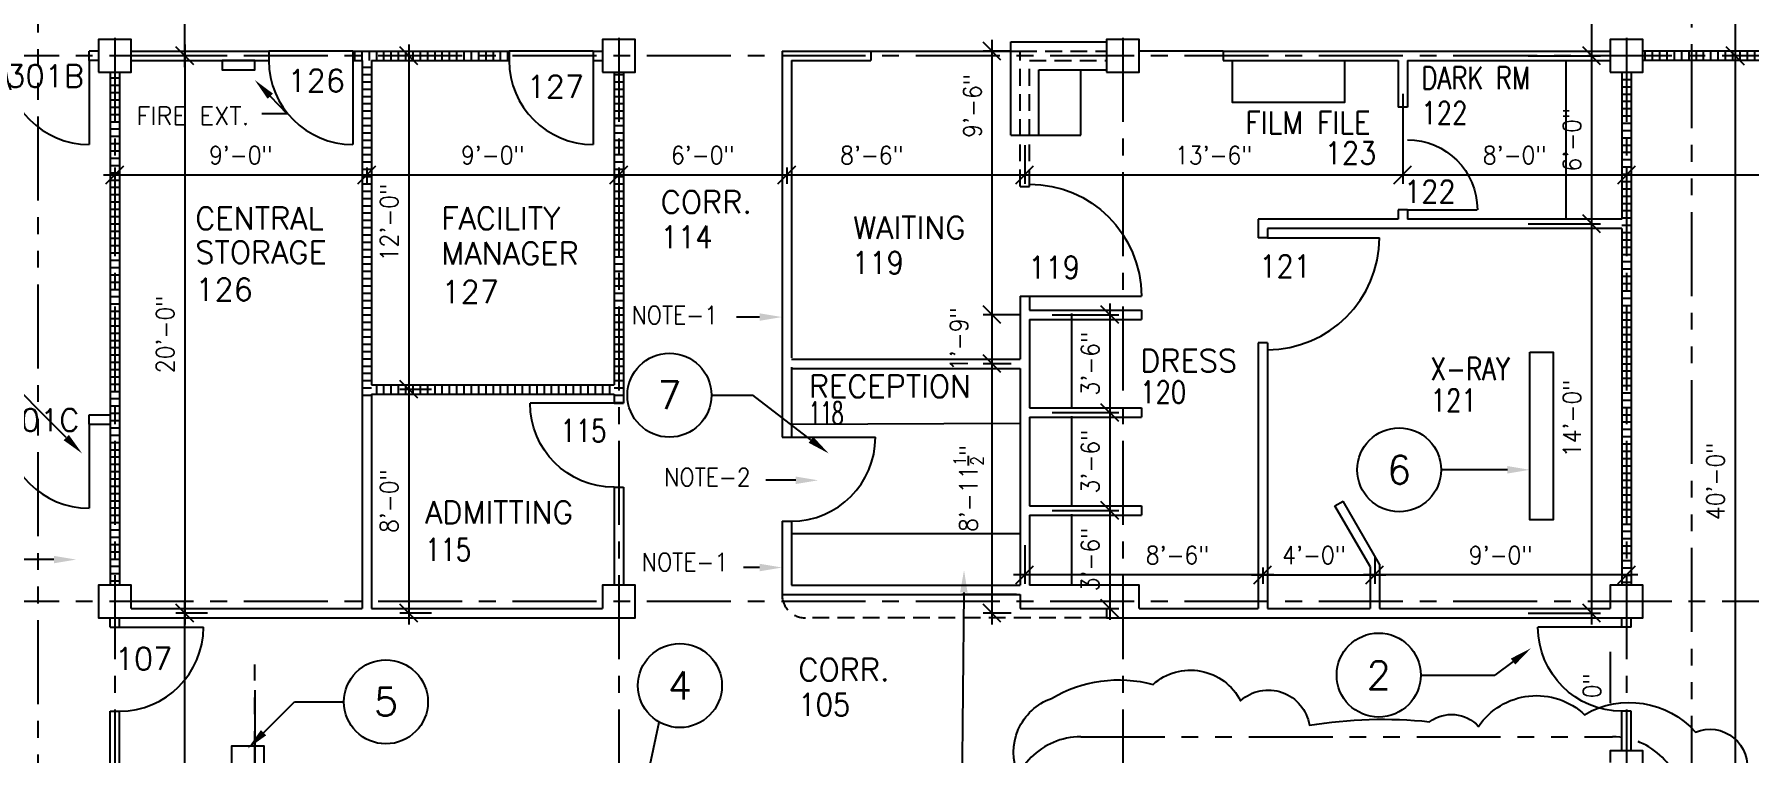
# Model space of a CAD drawing. Header units: inches. Extents: x 0 to 3828, y 0 to 2820.
# Drawn here: x 1105 to 1839, y 1751 to 2059 of the extents above; entities that cross this region are included whole.
import ezdxf
from ezdxf.enums import TextEntityAlignment as Align

# ---------------------------------------------------------------- set-up
doc = ezdxf.new("R2010")
doc.units = ezdxf.units.IN
doc.header["$LTSCALE"] = 28.8
doc.header["$MEASUREMENT"] = 0
for name, pattern in [('CENTER', [2, 1.25, -0.25, 0.25, -0.25]), ('HIDDEN', [0.375, 0.25, -0.125]), ('PHANTOM', [2.5, 1.25, -0.25, 0.25, -0.25, 0.25, -0.25])]:
    doc.linetypes.add(name, pattern=pattern)
for name, color, linetype in [('A-ANNO-DIMS', 1, 'Continuous'), ('A-ANNO-TEXT', 7, 'Continuous'), ('A-COLS', 1, 'Continuous'), ('A-DOOR', 6, 'Continuous'), ('A-FLOR-FURN', 74, 'Continuous'), ('A-GRID', 1, 'CENTER'), ('A-WALL', 4, 'Continuous'), ('A-WALL-PATT', 9, 'Continuous'), ('ALL-ELSE', 31, 'Continuous')]:
    doc.layers.add(name, color=color, linetype=linetype)
doc.styles.add('RS', font='romans.shx', dxfattribs={"width": 0.9})
doc.dimstyles.new('RS', dxfattribs={"dimtxt": 0.18, "dimasz": 0.18, "dimexe": 0.18, "dimexo": 0.0625, "dimgap": 0.09, "dimtad": 0, "dimtih": 1, "dimtoh": 1, "dimdec": 4, "dimzin": 0, "dimdsep": 46, "dimtxsty": 'RS', "dimcen": 0.09, "dimclrt": 7, "dimadec": 0, "dimazin": 0, "dimtfac": 1, "dimtdec": 4, "dimtofl": 0, "dimtmove": 0, "dimatfit": 3, "dimfxl": 0, "dimtolj": 1, "dimtzin": 0, "dimarcsym": 0})
doc.dimstyles.get("Standard").update_dxf_attribs({"dimtxt": 0.18, "dimasz": 0.18, "dimexe": 0.18, "dimexo": 0.0625, "dimgap": 0.09, "dimtad": 0, "dimtih": 1, "dimtoh": 1, "dimdec": 4, "dimzin": 0, "dimdsep": 46, "dimtxsty": 'Standard', "dimcen": 0.09, "dimadec": 0, "dimazin": 0, "dimtfac": 1, "dimtdec": 4, "dimtofl": 0, "dimtmove": 0, "dimatfit": 3, "dimfxl": 0, "dimtolj": 1, "dimtzin": 0, "dimarcsym": 0})
pattern_1 = [(180, (-655, -83), (-7e-16, -3.125), [])]

# ---------------------------------------------------------------- blocks, each defined once
blk = doc.blocks.new('C007')
blk.add_lwpolyline([(-7, -7), (7, -7), (7, 7), (-7, 7)], close=True)
blk = doc.blocks.new('C006')
blk.add_line((0, 0), (0, 36))
blk.add_arc((0, 0), 36, 0, 90)
blk = doc.blocks.new('C005')
blk.add_line((0, 0), (0, 29.98))
blk.add_arc((0, 0), 30, 0, 90)
blk = doc.blocks.new('C002')
blk.add_circle((0, 0), 18)
blk = doc.blocks.new('*D84')
at = {"layer": 'A-ANNO-DIMS', "color": 0}
for p, q in [((1134.2, 1999), (1251.8, 1999)), ((1135.16, 1995.16), (1142.84, 2002.84)), ((1139, 2002.16), (1139, 1995.16)), ((1243.16, 1995.16), (1250.84, 2002.84)), ((1247, 2002.16), (1247, 1995.16))]:
    blk.add_line(p, q, dxfattribs=at)
at = {"layer": 'Defpoints', "color": 0}
for p in [(1139, 2006), (1247, 2006), (1247, 1999)]:
    blk.add_point(p, dxfattribs=at)
at = {"layer": 'A-ANNO-DIMS', "color": 7, "insert": (1193, 2007.41), "char_height": 7.68, "attachment_point": 5, "style": 'RS'}
blk.add_mtext('\\A1;9\'-0"', dxfattribs=at)
blk = doc.blocks.new('*D85')
at = {"layer": 'A-ANNO-DIMS', "color": 0}
for p, q in [((1242.2, 1999), (1359.8, 1999)), ((1243.16, 1995.16), (1250.84, 2002.84)), ((1247, 2002.16), (1247, 1995.16)), ((1351.16, 1995.16), (1358.84, 2002.84)), ((1355, 2002.16), (1355, 1995.16))]:
    blk.add_line(p, q, dxfattribs=at)
at = {"layer": 'Defpoints', "color": 0}
for p in [(1247, 2006), (1355, 2006), (1355, 1999)]:
    blk.add_point(p, dxfattribs=at)
at = {"layer": 'A-ANNO-DIMS', "color": 7, "insert": (1301, 2007.41), "char_height": 7.68, "attachment_point": 5, "style": 'RS'}
blk.add_mtext('\\A1;9\'-0"', dxfattribs=at)
blk = doc.blocks.new('*D86')
at = {"layer": 'A-ANNO-DIMS', "color": 0}
for p, q in [((1350.2, 1999), (1431.8, 1999)), ((1351.16, 1995.16), (1358.84, 2002.84)), ((1355, 2002.16), (1355, 1995.16)), ((1423.16, 1995.16), (1430.84, 2002.84)), ((1427, 2002.16), (1427, 1995.16))]:
    blk.add_line(p, q, dxfattribs=at)
at = {"layer": 'Defpoints', "color": 0}
for p in [(1355, 2006), (1427, 2006), (1427, 1999)]:
    blk.add_point(p, dxfattribs=at)
at = {"layer": 'A-ANNO-DIMS', "color": 7, "insert": (1391, 2007.41), "char_height": 7.68, "attachment_point": 5, "style": 'RS'}
blk.add_mtext('\\A1;6\'-0"', dxfattribs=at)
blk = doc.blocks.new('*D87')
at = {"layer": 'A-ANNO-DIMS', "color": 0}
for p, q in [((1529, 2011.66), (1529, 1995.16)), ((1422.2, 1999), (1533.8, 1999)), ((1423.16, 1995.16), (1430.84, 2002.84)), ((1427, 2002.16), (1427, 1995.16)), ((1525.16, 1995.16), (1532.84, 2002.84))]:
    blk.add_line(p, q, dxfattribs=at)
at = {"layer": 'Defpoints', "color": 0}
for p in [(1529, 2015.5), (1427, 2006), (1529, 1999)]:
    blk.add_point(p, dxfattribs=at)
at = {"layer": 'A-ANNO-DIMS', "color": 7, "insert": (1463.5, 2007.41), "char_height": 7.68, "attachment_point": 5, "style": 'RS'}
blk.add_mtext('\\A1;8\'-6"', dxfattribs=at)
blk = doc.blocks.new('*D88')
at = {"layer": 'A-ANNO-DIMS', "color": 0}
for p, q in [((1691, 2033.66), (1691, 1995.16)), ((1529, 2011.66), (1529, 1995.16)), ((1524.2, 1999), (1695.8, 1999)), ((1525.16, 1995.16), (1532.84, 2002.84)), ((1687.16, 1995.16), (1694.84, 2002.84))]:
    blk.add_line(p, q, dxfattribs=at)
at = {"layer": 'Defpoints', "color": 0}
for p in [(1691, 2037.5), (1529, 2015.5), (1691, 1999)]:
    blk.add_point(p, dxfattribs=at)
at = {"layer": 'A-ANNO-DIMS', "color": 7, "insert": (1610, 2007.41), "char_height": 7.68, "attachment_point": 5, "style": 'RS'}
blk.add_mtext('\\A1;13\'-6"', dxfattribs=at)
blk = doc.blocks.new('*D89')
at = {"layer": 'A-ANNO-DIMS', "color": 0}
for p, q in [((1691, 2033.66), (1691, 1995.16)), ((1686.2, 1999), (1791.8, 1999)), ((1687.16, 1995.16), (1694.84, 2002.84)), ((1783.16, 1995.16), (1790.84, 2002.84)), ((1787, 2002.16), (1787, 1995.16))]:
    blk.add_line(p, q, dxfattribs=at)
at = {"layer": 'Defpoints', "color": 0}
for p in [(1691, 2037.5), (1787, 2006), (1787, 1999)]:
    blk.add_point(p, dxfattribs=at)
at = {"layer": 'A-ANNO-DIMS', "color": 7, "insert": (1739, 2007.41), "char_height": 7.68, "attachment_point": 5, "style": 'RS'}
blk.add_mtext('\\A1;8\'-0"', dxfattribs=at)
blk = doc.blocks.new('*D92')
at = {"layer": 'A-ANNO-DIMS', "color": 0}
for p, q in [((1172.84, 2046.16), (1165.16, 2053.84)), ((1169, 2054.8), (1169, 1806.2)), ((1185.76, 2050), (1165.16, 2050)), ((1172.84, 1807.16), (1165.16, 1814.84)), ((1178.74, 1811), (1165.16, 1811))]:
    blk.add_line(p, q, dxfattribs=at)
at = {"layer": 'Defpoints', "color": 0}
for p in [(1189.6, 2050), (1169, 1811), (1182.58, 1811)]:
    blk.add_point(p, dxfattribs=at)
at = {"layer": 'A-ANNO-DIMS', "color": 7, "insert": (1160.59, 1930.5), "char_height": 7.68, "attachment_point": 5, "rotation": 90, "style": 'RS'}
blk.add_mtext('\\A1;20\'-0"', dxfattribs=at)
blk = doc.blocks.new('*D93')
at = {"layer": 'A-ANNO-DIMS', "color": 0}
for p, q in [((1172.84, 2106.16), (1165.16, 2113.84)), ((1175, 2110), (1165.16, 2110)), ((1169, 2045.2), (1169, 2114.8)), ((1172.84, 2046.16), (1165.16, 2053.84)), ((1176.67, 2050), (1165.16, 2050))]:
    blk.add_line(p, q, dxfattribs=at)
at = {"layer": 'Defpoints', "color": 0}
for p in [(1169, 2110), (1178.84, 2110), (1180.51, 2050)]:
    blk.add_point(p, dxfattribs=at)
at = {"layer": 'A-ANNO-DIMS', "color": 7, "insert": (1160.59, 2080), "char_height": 7.68, "attachment_point": 5, "rotation": 90, "style": 'RS'}
blk.add_mtext('\\A1;5\'-0"', dxfattribs=at)
blk = doc.blocks.new('*D94')
at = {"layer": 'A-ANNO-DIMS', "color": 0}
for p, q in [((1169, 1733.2), (1169, 1815.8)), ((1172.84, 1807.16), (1165.16, 1814.84)), ((1178.74, 1811), (1165.16, 1811)), ((1172.84, 1734.16), (1165.16, 1741.84)), ((1180.85, 1738), (1165.16, 1738))]:
    blk.add_line(p, q, dxfattribs=at)
at = {"layer": 'Defpoints', "color": 0}
for p in [(1169, 1811), (1182.58, 1811), (1184.69, 1738)]:
    blk.add_point(p, dxfattribs=at)
at = {"layer": 'A-ANNO-DIMS', "color": 7, "insert": (1161.32, 1774.5), "char_height": 7.68, "attachment_point": 5, "rotation": 90, "style": 'RS'}
blk.add_mtext('\\A1;  ', dxfattribs=at)
blk = doc.blocks.new('*D98')
at = {"layer": 'A-ANNO-DIMS', "color": 0}
for p, q in [((1518.84, 1914.16), (1511.16, 1921.84)), ((1523.16, 1918), (1511.16, 1918)), ((1515, 1806.2), (1515, 1922.8)), ((1518.84, 1807.16), (1511.16, 1814.84)), ((1523.16, 1811), (1511.16, 1811))]:
    blk.add_line(p, q, dxfattribs=at)
at = {"layer": 'Defpoints', "color": 0}
for p in [(1515, 1918), (1527, 1918), (1527, 1811)]:
    blk.add_point(p, dxfattribs=at)
at = {"layer": 'A-ANNO-DIMS', "color": 7, "insert": (1504.888, 1864.5), "char_height": 7.68, "attachment_point": 5, "rotation": 90, "style": 'RS'}
blk.add_mtext('\\A1;\\A1;8\'-11{\\H0.7x;\\S1/2;}"', dxfattribs=at)
blk = doc.blocks.new('*D99')
at = {"layer": 'A-ANNO-DIMS', "color": 0}
for p, q in [((1518.84, 1935.16), (1511.16, 1942.84)), ((1515, 1913.2), (1515, 1943.8)), ((1527.16, 1939), (1511.16, 1939)), ((1518.84, 1914.16), (1511.16, 1921.84)), ((1523.16, 1918), (1511.16, 1918))]:
    blk.add_line(p, q, dxfattribs=at)
at = {"layer": 'Defpoints', "color": 0}
for p in [(1515, 1939), (1531, 1939), (1527, 1918)]:
    blk.add_point(p, dxfattribs=at)
at = {"layer": 'A-ANNO-DIMS', "color": 7, "insert": (1500.83, 1928.5), "char_height": 7.68, "attachment_point": 5, "rotation": 90, "style": 'RS'}
blk.add_mtext('\\A1;1\'-9"', dxfattribs=at)
blk = doc.blocks.new('*D100')
at = {"layer": 'A-ANNO-DIMS', "color": 0}
for p, q in [((1518.84, 2048.16), (1511.16, 2055.84)), ((1523.38, 2052), (1511.16, 2052)), ((1515, 1934.2), (1515, 2056.8)), ((1518.84, 1935.16), (1511.16, 1942.84))]:
    blk.add_line(p, q, dxfattribs=at)
at = {"layer": 'Defpoints', "color": 0}
for p in [(1515, 2052), (1527.22, 2052), (1515, 1939)]:
    blk.add_point(p, dxfattribs=at)
at = {"layer": 'A-ANNO-DIMS', "color": 7, "insert": (1506.59, 2028.5), "char_height": 7.68, "attachment_point": 5, "rotation": 90, "style": 'RS'}
blk.add_mtext('\\A1;9\'-6"', dxfattribs=at)
blk = doc.blocks.new('*D101')
at = {"layer": 'A-ANNO-DIMS', "color": 0}
for p, q in [((1268.84, 2046.16), (1261.16, 2053.84)), ((1265, 2054.8), (1265, 1902.2)), ((1274.74, 2050), (1261.16, 2050)), ((1268.84, 1903.16), (1261.16, 1910.84)), ((1274.74, 1907), (1261.16, 1907))]:
    blk.add_line(p, q, dxfattribs=at)
at = {"layer": 'Defpoints', "color": 0}
for p in [(1278.58, 2050), (1265, 1907), (1278.58, 1907)]:
    blk.add_point(p, dxfattribs=at)
at = {"layer": 'A-ANNO-DIMS', "color": 7, "insert": (1256.59, 1978.5), "char_height": 7.68, "attachment_point": 5, "rotation": 90, "style": 'RS'}
blk.add_mtext('\\A1;12\'-0"', dxfattribs=at)
blk = doc.blocks.new('*D102')
at = {"layer": 'A-ANNO-DIMS', "color": 0}
for p, q in [((1268.84, 1903.16), (1261.16, 1910.84)), ((1265, 1911.8), (1265, 1806.2)), ((1274.74, 1907), (1261.16, 1907)), ((1268.84, 1807.16), (1261.16, 1814.84)), ((1274.74, 1811), (1261.16, 1811))]:
    blk.add_line(p, q, dxfattribs=at)
at = {"layer": 'Defpoints', "color": 0}
for p in [(1278.58, 1907), (1265, 1811), (1278.58, 1811)]:
    blk.add_point(p, dxfattribs=at)
at = {"layer": 'A-ANNO-DIMS', "color": 7, "insert": (1256.59, 1859), "char_height": 7.68, "attachment_point": 5, "rotation": 90, "style": 'RS'}
blk.add_mtext('\\A1;8\'-0"', dxfattribs=at)
blk = doc.blocks.new('*D103')
at = {"layer": 'A-ANNO-DIMS', "color": 0}
for p, q in [((1569.34, 1935.16), (1561.66, 1942.84)), ((1565.5, 1943.8), (1565.5, 1892.2)), ((1540.84, 1939), (1569.34, 1939)), ((1540.84, 1897), (1569.34, 1897)), ((1569.34, 1893.16), (1561.66, 1900.84))]:
    blk.add_line(p, q, dxfattribs=at)
at = {"layer": 'Defpoints', "color": 0}
for p in [(1537, 1939), (1537, 1897), (1565.5, 1897)]:
    blk.add_point(p, dxfattribs=at)
at = {"layer": 'A-ANNO-DIMS', "color": 7, "insert": (1557.09, 1918), "char_height": 7.68, "attachment_point": 5, "rotation": 90, "style": 'RS'}
blk.add_mtext('\\A1;3\'-6"', dxfattribs=at)
blk = doc.blocks.new('*D104')
at = {"layer": 'A-ANNO-DIMS', "color": 0}
for p, q in [((1540.84, 1897), (1569.34, 1897)), ((1569.34, 1893.16), (1561.66, 1900.84)), ((1565.5, 1901.8), (1565.5, 1850.2)), ((1540.84, 1855), (1569.34, 1855)), ((1569.34, 1851.16), (1561.66, 1858.84))]:
    blk.add_line(p, q, dxfattribs=at)
at = {"layer": 'Defpoints', "color": 0}
for p in [(1537, 1897), (1537, 1855), (1565.5, 1855)]:
    blk.add_point(p, dxfattribs=at)
at = {"layer": 'A-ANNO-DIMS', "color": 7, "insert": (1557.09, 1876), "char_height": 7.68, "attachment_point": 5, "rotation": 90, "style": 'RS'}
blk.add_mtext('\\A1;3\'-6"', dxfattribs=at)
blk = doc.blocks.new('*D105')
at = {"layer": 'A-ANNO-DIMS', "color": 0}
for p, q in [((1565.5, 1859.8), (1565.5, 1808.2)), ((1540.84, 1855), (1569.34, 1855)), ((1569.34, 1851.16), (1561.66, 1858.84)), ((1569.34, 1809.16), (1561.66, 1816.84)), ((1540.84, 1813), (1569.34, 1813))]:
    blk.add_line(p, q, dxfattribs=at)
at = {"layer": 'Defpoints', "color": 0}
for p in [(1537, 1855), (1537, 1813), (1565.5, 1813)]:
    blk.add_point(p, dxfattribs=at)
at = {"layer": 'A-ANNO-DIMS', "color": 7, "insert": (1557.09, 1834), "char_height": 7.68, "attachment_point": 5, "rotation": 90, "style": 'RS'}
blk.add_mtext('\\A1;3\'-6"', dxfattribs=at)
blk = doc.blocks.new('*D106')
at = {"layer": 'A-ANNO-DIMS', "color": 0}
for p, q in [((1529, 1840.16), (1529, 1823.66)), ((1525.16, 1823.66), (1532.84, 1831.34)), ((1627.16, 1823.66), (1634.84, 1831.34)), ((1631, 1830.66), (1631, 1823.66)), ((1635.8, 1827.5), (1524.2, 1827.5))]:
    blk.add_line(p, q, dxfattribs=at)
at = {"layer": 'Defpoints', "color": 0}
for p in [(1529, 1844), (1631, 1834.5), (1529, 1827.5)]:
    blk.add_point(p, dxfattribs=at)
at = {"layer": 'A-ANNO-DIMS', "color": 7, "insert": (1594.5, 1835.91), "char_height": 7.68, "attachment_point": 5, "style": 'RS'}
blk.add_mtext('\\A1;8\'-6"', dxfattribs=at)
blk = doc.blocks.new('*D107')
at = {"layer": 'A-ANNO-DIMS', "color": 0}
for p, q in [((1627.16, 1823.66), (1634.84, 1831.34)), ((1631, 1830.66), (1631, 1823.66)), ((1675.16, 1823.66), (1682.84, 1831.34)), ((1679, 1835.13), (1679, 1823.66)), ((1626.2, 1827.5), (1683.8, 1827.5))]:
    blk.add_line(p, q, dxfattribs=at)
at = {"layer": 'Defpoints', "color": 0}
for p in [(1679, 1838.97), (1631, 1834.5), (1679, 1827.5)]:
    blk.add_point(p, dxfattribs=at)
at = {"layer": 'A-ANNO-DIMS', "color": 7, "insert": (1653, 1835.91), "char_height": 7.68, "attachment_point": 5, "style": 'RS'}
blk.add_mtext('\\A1;4\'-0"', dxfattribs=at)
blk = doc.blocks.new('*D108')
at = {"layer": 'A-ANNO-DIMS', "color": 0}
for p, q in [((1675.16, 1823.66), (1682.84, 1831.34)), ((1679, 1835.13), (1679, 1823.66)), ((1783.16, 1823.66), (1790.84, 1831.34)), ((1791.8, 1827.5), (1674.2, 1827.5)), ((1787, 1825.07), (1787, 1823.66))]:
    blk.add_line(p, q, dxfattribs=at)
at = {"layer": 'Defpoints', "color": 0}
for p in [(1679, 1838.97), (1679, 1827.5), (1787, 1828.91)]:
    blk.add_point(p, dxfattribs=at)
at = {"layer": 'A-ANNO-DIMS', "color": 7, "insert": (1733, 1835.91), "char_height": 7.68, "attachment_point": 5, "style": 'RS'}
blk.add_mtext('\\A1;9\'-0"', dxfattribs=at)
blk = doc.blocks.new('*D134')
at = {"layer": 'A-ANNO-DIMS', "color": 0}
for p, q in [((1744.84, 2110), (1775.84, 2110)), ((1775.84, 2106.16), (1768.16, 2113.84)), ((1772, 2114.8), (1772, 2045.2)), ((1775.84, 2046.16), (1768.16, 2053.84)), ((1744.84, 2050), (1775.84, 2050))]:
    blk.add_line(p, q, dxfattribs=at)
at = {"layer": 'Defpoints', "color": 0}
for p in [(1741, 2110), (1741, 2050), (1772, 2050)]:
    blk.add_point(p, dxfattribs=at)
at = {"layer": 'A-ANNO-DIMS', "color": 7, "insert": (1763.59, 2080), "char_height": 7.68, "attachment_point": 5, "rotation": 90, "style": 'RS'}
blk.add_mtext('\\A1;5\'-0"', dxfattribs=at)
blk = doc.blocks.new('*D135')
at = {"layer": 'A-ANNO-DIMS', "color": 0}
for p, q in [((1775.84, 2046.16), (1768.16, 2053.84)), ((1772, 2054.8), (1772, 1973.2)), ((1744.84, 2050), (1775.84, 2050)), ((1744.84, 1978), (1775.84, 1978)), ((1775.84, 1974.16), (1768.16, 1981.84))]:
    blk.add_line(p, q, dxfattribs=at)
at = {"layer": 'Defpoints', "color": 0}
for p in [(1741, 2050), (1741, 1978), (1772, 1978)]:
    blk.add_point(p, dxfattribs=at)
at = {"layer": 'A-ANNO-DIMS', "color": 7, "insert": (1763.59, 2014), "char_height": 7.68, "attachment_point": 5, "rotation": 90, "style": 'RS'}
blk.add_mtext('\\A1;6\'-0"', dxfattribs=at)
blk = doc.blocks.new('*D136')
at = {"layer": 'A-ANNO-DIMS', "color": 0}
for p, q in [((1744.84, 1978), (1775.84, 1978)), ((1775.84, 1974.16), (1768.16, 1981.84)), ((1772, 1982.8), (1772, 1806.2)), ((1744.84, 1811), (1775.84, 1811)), ((1775.84, 1807.16), (1768.16, 1814.84))]:
    blk.add_line(p, q, dxfattribs=at)
at = {"layer": 'Defpoints', "color": 0}
for p in [(1741, 1978), (1741, 1811), (1772, 1811)]:
    blk.add_point(p, dxfattribs=at)
at = {"layer": 'A-ANNO-DIMS', "color": 7, "insert": (1763.59, 1894.5), "char_height": 7.68, "attachment_point": 5, "rotation": 90, "style": 'RS'}
blk.add_mtext('\\A1;14\'-0"', dxfattribs=at)
blk = doc.blocks.new('_OBLIQUE')
at = {"color": 0, "linetype": 'ByBlock', "lineweight": -2}
blk.add_line((-0.5, -0.5), (0.5, 0.5), dxfattribs=at)
blk = doc.blocks.new('*D144')
at = {"layer": 'A-ANNO-DIMS', "color": 0}
for p, q in [((1822.34, 2119), (1837.34, 2119)), ((1833.5, 2119), (1833.5, 2050)), ((1844.16, 2050), (1829.66, 2050))]:
    blk.add_line(p, q, dxfattribs=at)
at = {"layer": 'Defpoints', "color": 0}
for p in [(1818.5, 2119), (1833.5, 2050), (1848, 2050)]:
    blk.add_point(p, dxfattribs=at)
at = {"layer": 'A-ANNO-DIMS', "color": 0, "xscale": 7.68, "yscale": 7.68, "zscale": 7.68}
for p, rotation in [((1833.5, 2119), 90), ((1833.5, 2050), 270)]:
    blk.add_blockref('_OBLIQUE', p, dxfattribs=dict(at, rotation=rotation))
at = {"layer": 'A-ANNO-DIMS', "color": 7, "insert": (1825.09, 2084.5), "char_height": 7.68, "attachment_point": 5, "rotation": 90, "style": 'RS'}
blk.add_mtext('\\A1;5\'-10"', dxfattribs=at)
blk = doc.blocks.new('*D321')
at = {"layer": 'A-ANNO-DIMS', "color": 0}
for p, q in [((1844.16, 2050), (1829.66, 2050)), ((1833.5, 2050), (1833.5, 1570)), ((1834.66, 1570), (1829.66, 1570))]:
    blk.add_line(p, q, dxfattribs=at)
at = {"layer": 'Defpoints', "color": 0}
for p in [(1848, 2050), (1833.5, 1570), (1838.5, 1570)]:
    blk.add_point(p, dxfattribs=at)
at = {"layer": 'A-ANNO-DIMS', "color": 0, "xscale": 7.68, "yscale": 7.68, "zscale": 7.68}
for p, rotation in [((1833.5, 2050), 90), ((1833.5, 1570), 270)]:
    blk.add_blockref('_OBLIQUE', p, dxfattribs=dict(at, rotation=rotation))
at = {"layer": 'A-ANNO-DIMS', "color": 7, "insert": (1825.09, 1867.5), "char_height": 7.68, "attachment_point": 5, "rotation": 90, "style": 'RS'}
blk.add_mtext('\\A1;40\'-0"', dxfattribs=at)
blk = doc.blocks.new('*D326')
at = {"layer": 'A-ANNO-DIMS', "color": 0}
for p, q in [((1782.2, 1999), (2007.8, 1999)), ((1783.16, 1995.16), (1790.84, 2002.84)), ((1787, 2002.16), (1787, 1995.16)), ((1999.16, 1995.16), (2006.84, 2002.84)), ((2003, 1999.09), (2003, 2002.84))]:
    blk.add_line(p, q, dxfattribs=at)
at = {"layer": 'Defpoints', "color": 0}
for p in [(1787, 2006), (2003, 1999), (2003, 1995.25)]:
    blk.add_point(p, dxfattribs=at)
at = {"layer": 'A-ANNO-DIMS', "color": 7, "insert": (1895, 2007.41), "char_height": 7.68, "attachment_point": 5, "style": 'RS'}
blk.add_mtext('\\A1;18\'-0"', dxfattribs=at)

msp = doc.modelspace()

# ---------------------------------------------------------------- hatches: boundary and pattern name
at = {"layer": 'A-WALL-PATT'}
h = msp.add_hatch(dxfattribs=at)
h.set_pattern_fill('ANSI31', color=256, scale=25, angle=45, style=0)
h.set_pattern_definition([(90, (-655, -83), (-3.125, 7e-16), [])])
h.paths.add_polyline_path([(1308, 2052), (1241, 2052), (1241, 2048), (1245, 2048), (1249, 2048), (1308, 2048)])
h = msp.add_hatch(dxfattribs=at)
h.set_pattern_fill('ANSI31', color=256, scale=25, angle=45, style=0)
h.set_pattern_definition([(90, (-655, -97), (-3.125, 7e-16), [])])
h.paths.add_polyline_path([(1996, 2052), (1794, 2052), (1794, 2048), (1996, 2048)])
h = msp.add_hatch(dxfattribs=at)
h.set_pattern_fill('ANSI31', color=256, scale=25, angle=315, style=0)
h.set_pattern_definition([(0, (-655, -97), (1e-15, 3.125), [])])
h.paths.add_polyline_path([(1141, 2043), (1137, 2043), (1137, 1823), (1141, 1823)])
h = msp.add_hatch(dxfattribs=at)
h.set_pattern_fill('ANSI31', color=256, scale=25, angle=135, style=0)
h.set_pattern_definition(pattern_1)
h.paths.add_polyline_path([(1249, 2048), (1245, 2048), (1245, 1904), (1249, 1904), (1249, 1908)])
h = msp.add_hatch(dxfattribs=at)
h.set_pattern_fill('ANSI31', color=256, scale=25, angle=135, style=0)
h.set_pattern_definition(pattern_1)
h.paths.add_polyline_path([(1357, 2043), (1353, 2043), (1353, 1908), (1353, 1904), (1353, 1900), (1357, 1900)])
h = msp.add_hatch(dxfattribs=at)
h.set_pattern_fill('ANSI31', color=256, scale=25, angle=135, style=0)
h.set_pattern_definition([(180, (-655, -82), (-7e-16, -3.125), [])])
h.paths.add_polyline_path([(1789, 2044), (1785, 2044), (1785, 1981), (1785, 1977), (1785, 1823), (1789, 1823)])
h = msp.add_hatch(dxfattribs=at)
h.set_pattern_fill('ANSI31', color=256, scale=25, angle=45, style=0)
h.set_pattern_definition([(90, (-655, -82), (-3.125, 7e-16), [])])
h.paths.add_polyline_path([(1353, 1909), (1249, 1909), (1249, 1905), (1353, 1905)])

# ---------------------------------------------------------------- linework, layer by layer
at = {"layer": 'A-ANNO-TEXT'}
for p, q in [((1205.64113, 2032.70971), (1212.78842, 2025.27408)), ((1202.0135, 2025.27408), (1212.78842, 2025.27408)), ((1415.4, 1938), (1405.5, 1938)), ((1118.22046, 1886.29689), (1073.13273, 1931.5)), ((1394.72095, 1904.48313), (1412.5, 1904.48313)), ((1437.3889, 1885.35074), (1412.5, 1904.48313)), ((1430.9, 1868), (1418, 1868)), ((1735.9, 1872.5), (1707.5, 1872.5)), ((1112.9, 1834), (1094, 1834)), ((1415.4, 1830.6), (1408.5, 1830.6)), ((1502.91029, 1819.90042), (1501.5, 1668.98313)), ((1780, 1794.5), (1780, 1772.5)), ((1738.29427, 1790.27446), (1730.5, 1784.48313)), ((1698.72095, 1784.48313), (1730.5, 1784.48313)), ((1202.78823, 1759.78823), (1215.98313, 1772.98313)), ((1215.98313, 1772.98313), (1237.28498, 1772.98313)), ((1349.51714, 1657.88569), (1372.38726, 1764.29984))]:
    msp.add_line(p, q, dxfattribs=at)
at = {"layer": 'A-ANNO-TEXT', "linetype": 'PHANTOM'}
for points in [[(1130, 1419), (1791, 1419, 0.414213562), (1815, 1443), (1815, 2528, 0.414213562), (1791, 2552), (1130, 2552, 0.414213562), (1106, 2528), (1106, 1443, 0.414213562)], [(1553, 1758), (1781, 1758, -0.414213562), (1811, 1728), (1811, 1482, -0.414213562), (1781, 1452), (1553, 1452, -0.414213562), (1523, 1482), (1523, 1728, -0.414213562)]]:
    msp.add_lwpolyline(points, format="xyb", close=True, dxfattribs=at)
at = {"layer": 'A-ANNO-TEXT'}
msp.add_lwpolyline([(1526.26882, 1741.61777, -0.432953305), (1540.5, 1774.5, -0.201777254), (1584, 1780.5, -0.489083806), (1621.5, 1773.5, -0.595969894), (1651, 1763, -0.065883637), (1702.5, 1764.5, -0.382064563), (1723.5, 1762.5, -0.460927819), (1769, 1767.5, -0.359268029), (1816.5, 1760, -1.066613445), (1827, 1730, -0.350446622)], format="xyb", dxfattribs=at)
for points in [[(1204.48761, 2031.60093), (1206.79465, 2033.8185), (1198.98843, 2039.63081)], [(1415.4, 1939.6), (1415.4, 1936.4), (1425, 1938)], [(1119.35327, 1887.42682), (1117.08764, 1885.16697), (1125, 1879.5)], [(1438.36402, 1886.61926), (1436.41378, 1884.08222), (1445, 1879.5)], [(1735.9, 1874.1), (1735.9, 1870.9), (1745.5, 1872.5)], [(1430.9, 1869.6), (1430.9, 1866.4), (1440.5, 1868)], [(1112.9, 1835.6), (1112.9, 1832.4), (1122.5, 1834)], [(1415.4, 1832.2), (1415.4, 1829), (1425, 1830.6)], [(1501.31036, 1819.91537), (1504.51022, 1819.88547), (1503, 1829.5)], [(1737.34002, 1791.55875), (1739.24853, 1788.99018), (1746, 1796)], [(1203.9196, 1758.65685), (1201.65685, 1760.9196), (1196, 1753)]]:
    msp.add_solid(points, dxfattribs=at)
at = {"layer": 'A-COLS'}
msp.add_lwpolyline([(1789, 1738), (1794, 1738), (1794, 1752), (1780, 1752), (1780, 1747)], dxfattribs=at)
at = {"layer": 'A-DOOR'}
for p, q in [((1241, 2052), (1205, 2052)), ((1344, 2052), (1308, 2052)), ((1463, 2052), (1527, 2052)), ((1614, 2052), (1578, 2052))]:
    msp.add_line(p, q, dxfattribs=at)
at = {"layer": 'A-FLOR-FURN'}
for p, q in [((1523, 2016), (1523, 2056)), ((1523, 2056), (1564, 2056)), ((1535, 2016), (1535, 2044)), ((1535, 2044), (1564, 2044)), ((1553, 2016), (1553, 2044)), ((1523, 2016), (1553, 2016))]:
    msp.add_line(p, q, dxfattribs=at)
msp.add_lwpolyline([(1618, 2048), (1666, 2048), (1666, 2030), (1618, 2030)], close=True, dxfattribs=at)
at = {"layer": 'A-GRID'}
for p, q in [((1139, 2518.5), (1139, 1325.5)), ((1355, 2518.5), (1355, 1144)), ((1571, 2518.5), (1571, 1144)), ((1787, 2518.5), (1787, 1325.5)), ((2785.5, 2050), (135.5, 2050)), ((2785.5, 1816), (135.5, 1816)), ((1199, 1724.5), (1199, 1789)), ((1199, 1778), (1199, 1738))]:
    msp.add_line(p, q, dxfattribs=at)
at = {"layer": 'A-WALL'}
for p, q in [((1132, 2052), (1128, 2052)), ((1128, 2048), (1128, 2052)), ((1146, 2052), (1205, 2052)), ((1205, 2052), (1205, 2048)), ((1241, 2052), (1308, 2052)), ((1241, 2052), (1241, 2048)), ((1308, 2052), (1308, 2048)), ((1344, 2052), (1348, 2052)), ((1344, 2052), (1344, 2048)), ((1425, 2052), (1425, 1886.5)), ((1425, 2052), (1463, 2052)), ((1463, 2052), (1463, 2048)), ((1614, 2052), (1780, 2052)), ((1614, 2052), (1614, 2048)), ((1996, 2052), (1794, 2052)), ((1132, 2048), (1128, 2048)), ((1137, 2043), (1137, 1823)), ((1141, 2043), (1141, 1823)), ((1146, 2048), (1205, 2048)), ((1241, 2048), (1245, 2048)), ((1245, 2048), (1245, 1813)), ((1249, 2048), (1249, 1909)), ((1249, 2048), (1308, 2048)), ((1344, 2048), (1348, 2048)), ((1353, 2043), (1353, 1909)), ((1357, 2043), (1357, 1901)), ((1429, 2048), (1429, 1920.5)), ((1429, 2048), (1463, 2048)), ((1614, 2048), (1689, 2048)), ((1689, 2048), (1689, 2028)), ((1693, 2048), (1693, 2028)), ((1693, 2048), (1780, 2048)), ((1785, 2043), (1785, 1980)), ((1789, 2043), (1789, 1823)), ((1996, 2048), (1794, 2048)), ((1693, 2028), (1689, 2028)), ((1693, 1984), (1689, 1984)), ((1689, 1984), (1689, 1980)), ((1693, 1984), (1693, 1980)), ((1689, 1980), (1629, 1980)), ((1629, 1980), (1629, 1972)), ((1785, 1980), (1693, 1980)), ((1633, 1972), (1629, 1972)), ((1785, 1976), (1633, 1976)), ((1633, 1976), (1633, 1972)), ((1785, 1976), (1785, 1823)), ((1527, 1947), (1527, 1920)), ((1527, 1947), (1531, 1947)), ((1531, 1947), (1531, 1941)), ((1531, 1941), (1579, 1941)), ((1579, 1941), (1579, 1937)), ((1531, 1937), (1531, 1899)), ((1531, 1937), (1579, 1937)), ((1629, 1927), (1629, 1813)), ((1633, 1927), (1629, 1927)), ((1633, 1927), (1633, 1813)), ((1429, 1920), (1527, 1920)), ((1429, 1916.5), (1429, 1886.5)), ((1429, 1916), (1527, 1916)), ((1527, 1916), (1527, 1823)), ((1249, 1909), (1353, 1909)), ((1249, 1905), (1249, 1813)), ((1249, 1905), (1353, 1905)), ((1353, 1905), (1353, 1901)), ((1128, 1892), (1128, 1896)), ((1128, 1896), (1137, 1896)), ((1353, 1901), (1357, 1901)), ((1531, 1899), (1579, 1899)), ((1579, 1899), (1579, 1895)), ((1128, 1892), (1137, 1892)), ((1531, 1895), (1531, 1857)), ((1531, 1895), (1579, 1895)), ((1425, 1886.5), (1429, 1886.5)), ((1353, 1865), (1353, 1823)), ((1353, 1865), (1357, 1865)), ((1357, 1865), (1357, 1823)), ((1531, 1857), (1579, 1857)), ((1531, 1853), (1531, 1823)), ((1531, 1853), (1579, 1853)), ((1579, 1857), (1579, 1853)), ((1661.98889, 1857), (1665.45299, 1859)), ((1677, 1831), (1661.98889, 1857)), ((1681, 1832.0718), (1665.45299, 1859)), ((1425, 1850.5), (1425, 1819)), ((1425, 1850.5), (1429, 1850.5)), ((1429, 1850.5), (1429, 1823)), ((1677, 1831), (1677, 1813)), ((1681, 1832.0718), (1681, 1813)), ((1429, 1823), (1527, 1823)), ((1564, 1823), (1531, 1823)), ((1425, 1819), (1527, 1819)), ((1525.5, 1819), (1502, 1819)), ((1527, 1819), (1527, 1813)), ((1137, 1805), (1137, 1809)), ((1141, 1805), (1141, 1809)), ((1146, 1813), (1245, 1813)), ((1146, 1809), (1348, 1809)), ((1249, 1813), (1348, 1813)), ((1527, 1813), (1564, 1813)), ((1578, 1813), (1629, 1813)), ((1578, 1809), (1780, 1809)), ((1633, 1813), (1677, 1813)), ((1681, 1813), (1780, 1813)), ((1785, 1805), (1785, 1809)), ((1789, 1805), (1789, 1809)), ((1137, 1805), (1141, 1805)), ((1789, 1805), (1785, 1805)), ((1137, 1769), (1141, 1769)), ((1137, 1745), (1137, 1769)), ((1141, 1745), (1141, 1769)), ((1785, 1752), (1785, 1769)), ((1789, 1769), (1785, 1769)), ((1789, 1752), (1789, 1769))]:
    msp.add_line(p, q, dxfattribs=at)
at = {"layer": 'A-WALL', "linetype": 'HIDDEN'}
for p, q in [((1527, 1994), (1527, 2052)), ((1527, 2052), (1564, 2052)), ((1531, 1994), (1531, 2048)), ((1531, 2048), (1564, 2048)), ((1527, 1994), (1531, 1994)), ((1564, 1809), (1435, 1809))]:
    msp.add_line(p, q, dxfattribs=at)
at = {"layer": 'A-WALL'}
for points in [[(1146, 1813), (1146, 1823), (1132, 1823), (1132, 1809), (1146, 1809)], [(1348, 1809), (1362, 1809), (1362, 1823), (1348, 1823), (1348, 1813)], [(1578, 1813), (1578, 1823), (1564, 1823)], [(1780, 1809), (1794, 1809), (1794, 1823), (1780, 1823), (1780, 1813)], [(1564, 1813), (1564, 1809), (1578, 1809)]]:
    msp.add_lwpolyline(points, dxfattribs=at)
at = {"layer": 'A-WALL', "linetype": 'HIDDEN'}
msp.add_arc((1435, 1819), 10, 180, 270, dxfattribs=at)
at = {"layer": 'ALL-ELSE'}
for p, q in [((1761, 2048), (1761, 1980)), ((1549, 1939.5), (1549, 1899.5)), ((1429, 1892), (1527, 1892.5)), ((1549, 1895.5), (1549, 1857.5)), ((1549, 1853.5), (1549, 1823)), ((1527, 1845), (1429, 1845))]:
    msp.add_line(p, q, dxfattribs=at)
for points in [[(1199, 2048), (1185, 2048), (1185, 2044), (1199, 2044)], [(1745.5, 1923), (1755.5, 1923), (1755.5, 1851), (1745.5, 1851)]]:
    msp.add_lwpolyline(points, close=True, dxfattribs=at)

# ---------------------------------------------------------------- block references
at = {"layer": 'A-ANNO-TEXT'}
for p in [(1376.72095, 1904.48313), (1689.5, 1872.5), (1680.72095, 1784.48313), (1381.22095, 1779.98313), (1255.22095, 1772.98313)]:
    msp.add_blockref('C002', p, dxfattribs=at)
at = {"layer": 'A-COLS'}
for p in [(1139, 2050), (1355, 2050), (1571, 2050), (1787, 2050), (1196, 1747)]:
    msp.add_blockref('C007', p, dxfattribs=at)
at = {"layer": 'A-DOOR'}
for p, rotation in [((1128, 2048), 180), ((1241, 2048), 180), ((1344, 2048), 180), ((1128, 1892), 180), ((1429, 1886.5), 270), ((1141, 1805), 270)]:
    msp.add_blockref('C006', p, dxfattribs=dict(at, rotation=rotation))
at = {"layer": 'A-DOOR', "xscale": -1}
for name, p, rotation in [('C005', (1693, 1984), 270), ('C006', (1353, 1901), 90), ('C006', (1785, 1805), 90)]:
    msp.add_blockref(name, p, dxfattribs=dict(at, rotation=rotation))
at = {"layer": 'A-DOOR', "yscale": 1.333333333333333, "zscale": 1.333333333333333, "rotation": 270}
for p, xscale in [((1531, 1947), -1.333333333333333), ((1633, 1972), 1.333333333333333)]:
    msp.add_blockref('C006', p, dxfattribs=dict(at, xscale=xscale))

# ---------------------------------------------------------------- texts
at = {"layer": 'A-ANNO-TEXT', "style": 'RS'}
for s, height, p in [('301B', 9.6, (1092.5, 2036.5)), ('126', 9.6, (1213, 2034.5)), ('127', 9.6, (1315.5, 2032)), ('FIRE EXT.', 7.68, (1148.30305, 2020.38593)), ('CORR.', 9.6, (1373, 1982.5)), ('CENTRAL', 9.6, (1173.5, 1975.5)), ('FACILITY', 9.6, (1279, 1975.5)), ('WAITING', 9.6, (1455.5, 1971.5)), ('STORAGE', 9.6, (1173.5, 1961)), ('MANAGER', 9.6, (1279, 1960.5)), ('126', 9.6, (1173.5, 1945)), ('127', 9.6, (1279, 1944)), ('DRESS', 9.6, (1578.5, 1914.5)), ('RECEPTION', 9.6, (1436.5, 1903.5)), ('301C', 9.6, (1090.5, 1889)), ('ADMITTING', 9.6, (1272, 1849.5)), ('107', 9.6, (1139, 1786.66955)), ('CORR.', 9.6, (1432, 1782))]:
    msp.add_text(s, height=height, dxfattribs=at).set_placement(p)
for s, height, width, p in [('DARK RM', 9.6, 0.8, (1699.00644, 2035.74611)), ('122', 9.6, 0.8, (1699.00644, 2020.74611)), ('FILM FILE', 9.6, 0.9, (1623.53287, 2016.49222)), ('123', 9.6, 0.9, (1657.53287, 2003.49222)), ('122', 9.6, 0.9, (1691.5, 1987)), ('114', 9.6, 0.9, (1373, 1967.5)), ('119', 9.6, 0.9, (1455, 1956.5)), ('119', 9.6, 0.9, (1530.5, 1954.5)), ('121', 9.6, 0.9, (1629.5, 1955)), ('NOTE-1', 7.68, 0.9, (1360.5, 1935)), ('X-RAY', 9.6, 0.8, (1703, 1911)), ('120', 9.6, 0.8, (1578.5, 1901)), ('121', 9.6, 0.8, (1703, 1897.5)), ('118', 9.6, 0.6, (1436.5, 1892)), ('115', 9.6, 0.8, (1330, 1884.5)), ('NOTE-2', 7.68, 0.9, (1374.5, 1865.5)), ('115', 9.6, 0.8, (1272, 1833.5)), ('NOTE-1', 7.68, 0.9, (1364.9, 1829.1)), ('105', 9.6, 0.9, (1432, 1767))]:
    msp.add_text(s, height=height, dxfattribs=dict(at, width=width)).set_placement(p)
for s, p in [('7', (1376.72095, 1904.48313)), ('6', (1689.5, 1872.5)), ('4', (1381.22095, 1779.98313)), ('2', (1680.72095, 1784.48313)), ('5', (1255.22095, 1772.98313))]:
    msp.add_text(s, height=12, dxfattribs=at).set_placement(p, align=Align.MIDDLE)
at = {"layer": 'A-ANNO-TEXT', "style": 'RS', "width": 0.9}
msp.add_text('0"', height=7.68, rotation=90, dxfattribs=at).set_placement((1776, 1774.5))

# ---------------------------------------------------------------- dimensions: what is measured, and where the dimension line sits
at = {"layer": 'A-ANNO-DIMS'}
for base, p1, p2, angle, text, dimstyle, override, picture, middle in [((1833.5, 2050), (1818.5, 2119), (1848, 2050), 90, '5\'-10"', 'Standard', {"dimscale": 96, "dimtxt": 0.08, "dimasz": 0.08, "dimexe": 0.04, "dimexo": 0.04, "dimgap": 0.04, "dimtad": 1, "dimtih": 0, "dimtoh": 0, "dimzin": 3, "dimlunit": 4, "dimtxsty": 'RS', "dimblk": 'OBLIQUE', "dimclrt": 7, "dimtofl": 1, "dimtmove": 2}, '*D144', (1825.08857, 2084.5)), ((1169, 1811), (1189.60389, 2050), (1182.58275, 1811), 90, '20\'-0"', 'RS', {"dimscale": 96, "dimtxt": 0.08, "dimasz": 0.08, "dimexe": 0.04, "dimexo": 0.04, "dimgap": 0.04, "dimtad": 1, "dimtih": 0, "dimtoh": 0, "dimzin": 7, "dimlunit": 4, "dimtsz": 0.04, "dimdle": 0.05, "dimtmove": 2}, '*D92', (1160.58857, 1930.5)), ((1265, 1907), (1278.58275, 2050), (1278.58275, 1907), 90, '12\'-0"', 'RS', {"dimscale": 96, "dimtxt": 0.08, "dimasz": 0.08, "dimexe": 0.04, "dimexo": 0.04, "dimgap": 0.04, "dimtad": 1, "dimtih": 0, "dimtoh": 0, "dimzin": 7, "dimlunit": 4, "dimtsz": 0.04, "dimdle": 0.05, "dimtmove": 2}, '*D101', (1256.58857, 1978.5)), ((1772, 1811), (1741, 1978), (1741, 1811), 90, '14\'-0"', 'RS', {"dimscale": 96, "dimtxt": 0.08, "dimasz": 0.08, "dimexe": 0.04, "dimexo": 0.04, "dimgap": 0.04, "dimtad": 1, "dimtih": 0, "dimtoh": 0, "dimzin": 7, "dimlunit": 4, "dimtsz": 0.04, "dimdle": 0.05, "dimtmove": 2}, '*D136', (1763.58857, 1894.5)), ((1515, 1918), (1527, 1811), (1527, 1918), 90, '\\A1;8\'-11{\\H0.7x;\\S1/2;}"', 'RS', {"dimscale": 96, "dimtxt": 0.08, "dimasz": 0.08, "dimexe": 0.04, "dimexo": 0.04, "dimgap": 0.04, "dimtad": 1, "dimtih": 0, "dimtoh": 0, "dimzin": 7, "dimlunit": 4, "dimtsz": 0.04, "dimdle": 0.05, "dimtmove": 2}, '*D98', (1504.888, 1864.5)), ((1169, 1811), (1184.68909, 1738), (1182.58275, 1811), 270, '  ', 'RS', {"dimscale": 96, "dimtxt": 0.08, "dimasz": 0.08, "dimexe": 0.04, "dimexo": 0.04, "dimgap": 0.04, "dimtad": 1, "dimtih": 0, "dimtoh": 0, "dimzin": 7, "dimlunit": 4, "dimtsz": 0.04, "dimdle": 0.05, "dimtmove": 2}, '*D94', (1161.32, 1774.5))]:
    dim = msp.add_linear_dim(base=base, p1=p1, p2=p2, angle=angle, text=text, dimstyle=dimstyle, override=override, dxfattribs=at)
    dim.commit()
    dim.dimension.update_dxf_attribs({"geometry": picture, "text_midpoint": middle})
for base, p1, p2, angle, picture, middle in [((1169, 2110), (1180.50667, 2050), (1178.84, 2110), 270, '*D93', (1160.58857, 2080)), ((1772, 2050), (1741, 2110), (1741, 2050), 90, '*D134', (1763.58857, 2080)), ((1772, 1978), (1741, 2050), (1741, 1978), 90, '*D135', (1763.58857, 2014)), ((1515, 1939), (1527, 1918), (1531, 1939), 90, '*D99', (1500.82857, 1928.5)), ((1565.5, 1897), (1537, 1939), (1537, 1897), 90, '*D103', (1557.08857, 1918)), ((1265, 1811), (1278.58275, 1907), (1278.58275, 1811), 90, '*D102', (1256.58857, 1859)), ((1565.5, 1855), (1537, 1897), (1537, 1855), 90, '*D104', (1557.08857, 1876)), ((1565.5, 1813), (1537, 1855), (1537, 1813), 90, '*D105', (1557.08857, 1834)), ((1679, 1827.5), (1787, 1828.91176), (1679, 1838.97059), 180, '*D108', (1733, 1835.91143))]:
    dim = msp.add_linear_dim(base=base, p1=p1, p2=p2, angle=angle, dimstyle='RS', override={"dimscale": 96, "dimtxt": 0.08, "dimasz": 0.08, "dimexe": 0.04, "dimexo": 0.04, "dimgap": 0.04, "dimtad": 1, "dimtih": 0, "dimtoh": 0, "dimzin": 7, "dimlunit": 4, "dimtsz": 0.04, "dimdle": 0.05, "dimtmove": 2}, dxfattribs=at)
    dim.commit()
    dim.dimension.update_dxf_attribs({"geometry": picture, "text_midpoint": middle})
dim = msp.add_linear_dim(base=(1515, 2052), p1=(1515, 1939), p2=(1527.21525, 2052), angle=90, text='9\'-6"', dimstyle='RS', override={"dimscale": 96, "dimtxt": 0.08, "dimasz": 0.08, "dimexe": 0.04, "dimexo": 0.04, "dimgap": 0.04, "dimtad": 1, "dimtih": 0, "dimtoh": 0, "dimzin": 7, "dimlunit": 4, "dimtsz": 0.04, "dimdle": 0.05, "dimtmove": 2}, dxfattribs=at)
dim.commit()
dim.dimension.update_dxf_attribs({"geometry": '*D100', "text_midpoint": (1506.58857, 2028.5), "dimtype": 160})
for base, p1, p2, angle, dimstyle, override, picture, middle in [((1833.5, 1570), (1848, 2050), (1838.5, 1570), 90, 'Standard', {"dimscale": 96, "dimtxt": 0.08, "dimasz": 0.08, "dimexe": 0.04, "dimexo": 0.04, "dimgap": 0.04, "dimtad": 1, "dimtih": 0, "dimtoh": 0, "dimzin": 3, "dimlunit": 4, "dimtxsty": 'RS', "dimblk": 'OBLIQUE', "dimclrt": 7, "dimtofl": 1, "dimtmove": 2}, '*D321', (1825.08857, 1867.5)), ((1529, 1827.5), (1631, 1834.5), (1529, 1844), 180, 'RS', {"dimscale": 96, "dimtxt": 0.08, "dimasz": 0.08, "dimexe": 0.04, "dimexo": 0.04, "dimgap": 0.04, "dimtad": 1, "dimtih": 0, "dimtoh": 0, "dimzin": 7, "dimlunit": 4, "dimtsz": 0.04, "dimdle": 0.05, "dimtmove": 2}, '*D106', (1594.5, 1835.91143))]:
    dim = msp.add_linear_dim(base=base, p1=p1, p2=p2, angle=angle, dimstyle=dimstyle, override=override, dxfattribs=at)
    dim.commit()
    dim.dimension.update_dxf_attribs({"geometry": picture, "text_midpoint": middle, "dimtype": 160})
for base, p1, p2, picture, middle in [((1691, 1999), (1529, 2015.5), (1691, 2037.5), '*D88', (1610, 2007.41143)), ((1787, 1999), (1691, 2037.5), (1787, 2006), '*D89', (1739, 2007.41143)), ((1247, 1999), (1139, 2006), (1247, 2006), '*D84', (1193, 2007.41143)), ((1355, 1999), (1247, 2006), (1355, 2006), '*D85', (1301, 2007.41143)), ((1427, 1999), (1355, 2006), (1427, 2006), '*D86', (1391, 2007.41143)), ((2003, 1999), (1787, 2006), (2003, 1995.25036), '*D326', (1895, 2007.41143))]:
    dim = msp.add_linear_dim(base=base, p1=p1, p2=p2, dimstyle='RS', override={"dimscale": 96, "dimtxt": 0.08, "dimasz": 0.08, "dimexe": 0.04, "dimexo": 0.04, "dimgap": 0.04, "dimtad": 1, "dimtih": 0, "dimtoh": 0, "dimzin": 7, "dimlunit": 4, "dimtsz": 0.04, "dimdle": 0.05, "dimtmove": 2}, dxfattribs=at)
    dim.commit()
    dim.dimension.update_dxf_attribs({"geometry": picture, "text_midpoint": middle})
for base, p1, p2, picture, middle in [((1529, 1999), (1427, 2006), (1529, 2015.5), '*D87', (1463.5, 2007.41143)), ((1679, 1827.5), (1631, 1834.5), (1679, 1838.97059), '*D107', (1653, 1835.91143))]:
    dim = msp.add_linear_dim(base=base, p1=p1, p2=p2, dimstyle='RS', override={"dimscale": 96, "dimtxt": 0.08, "dimasz": 0.08, "dimexe": 0.04, "dimexo": 0.04, "dimgap": 0.04, "dimtad": 1, "dimtih": 0, "dimtoh": 0, "dimzin": 7, "dimlunit": 4, "dimtsz": 0.04, "dimdle": 0.05, "dimtmove": 2}, dxfattribs=at)
    dim.commit()
    dim.dimension.update_dxf_attribs({"geometry": picture, "text_midpoint": middle, "dimtype": 160})

doc.saveas('drawing.dxf')
